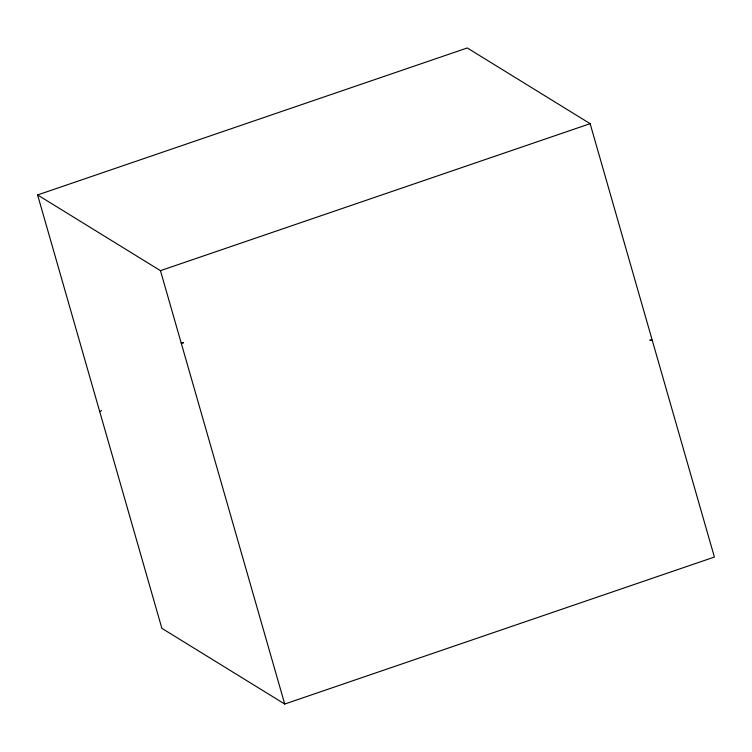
<?xml version="1.0" encoding="UTF-8"?>
<svg xmlns="http://www.w3.org/2000/svg" width="752" height="752" viewBox="0 0 752 752"><rect width="100%" height="100%" fill="white"/><g stroke="black" fill="none" stroke-linecap="round" stroke-linejoin="round"><path stroke-width="1.13" d="M99.734 411.635L101.501 410.611M37.6 194.947L467.274 47.959L590.132 123.676L714.4 557.053L284.726 704.041L161.868 628.324L37.6 194.947L160.458 270.664L284.726 704.041M160.458 270.664L590.132 123.676M649.944 340.12L652.266 340.365L650.001 340.12M183.328 342.818L181.176 342.893L183.3 342.818"/></g></svg>
